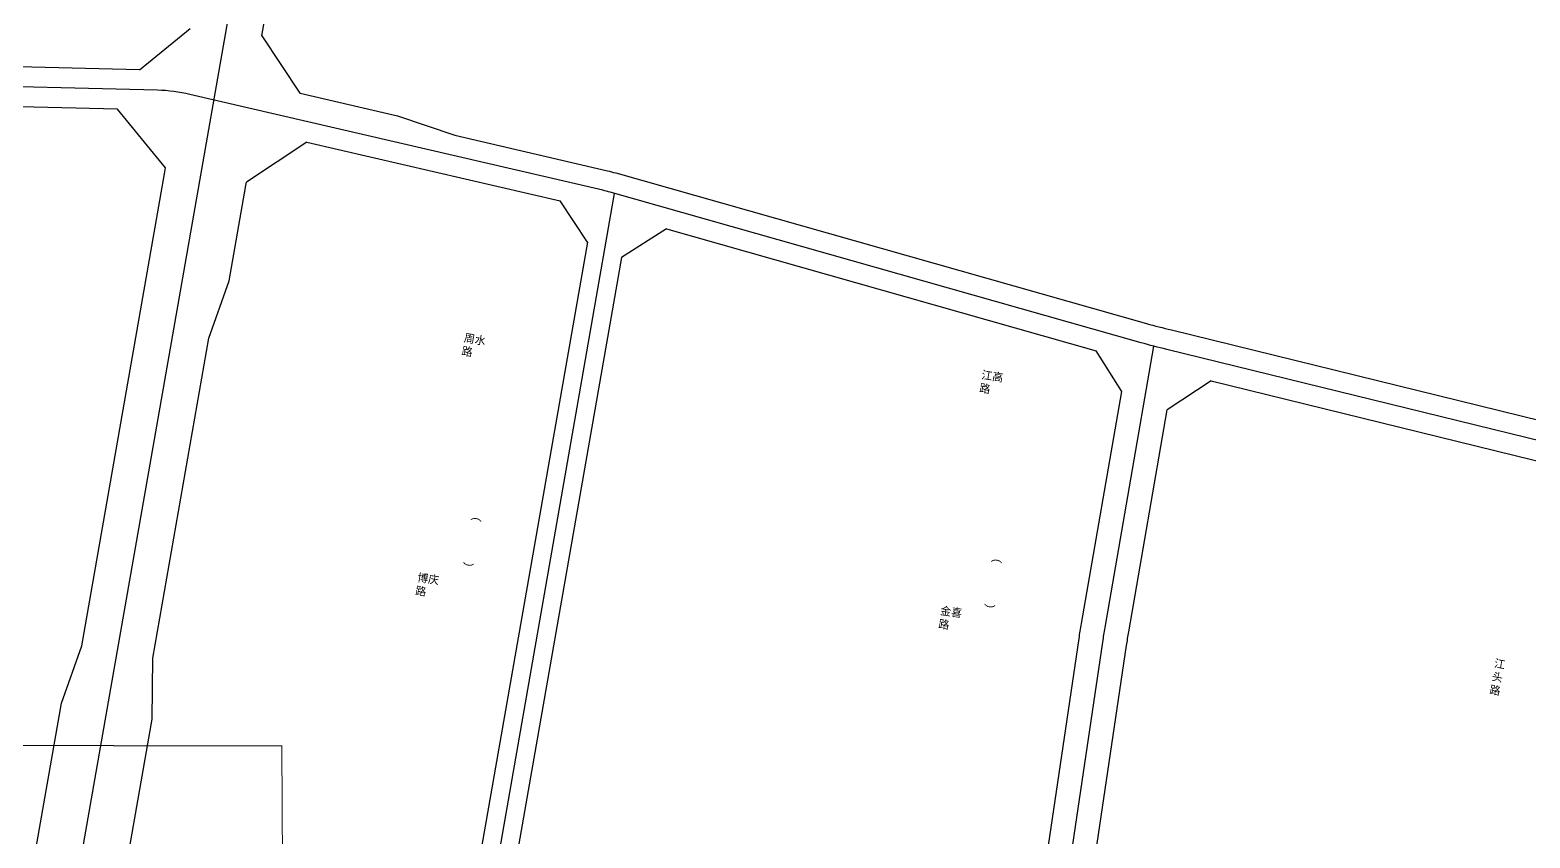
# Model space of a CAD drawing. Extents: x 529262 to 576451, y 2694391 to 2717535.
# Drawn here: x 561796 to 562546, y 2711173 to 2711577 of the extents above; entities that cross this region are included whole.
import ezdxf
from ezdxf.xclip import XClip

# ---------------------------------------------------------------- set-up
doc = ezdxf.new("R2010")
doc.units = 0
doc.header["$XCLIPFRAME"] = 0
for name, color, linetype in [('PP-COM', 7, 'Continuous'), ('RD-中线', 40, 'Continuous'), ('RD-红线', 7, 'Continuous'), ('RD-路名', 7, 'Continuous')]:
    doc.layers.add(name, color=color, linetype=linetype)
doc.styles.add('黑体', font='simhei.ttf')

# ---------------------------------------------------------------- blocks, each defined once
blk = doc.blocks.new('A$C19FD0107')
at = {"layer": 'RD-中线', "color": 8, "linetype": 'Continuous', "flags": 128}
blk.add_lwpolyline([(-9388.97, 15551.45), (-9194.61, 16668.92, -0.000112), (-9194.54, 16669.36), (-9183.27, 16733.98, -0.000221), (-9183.12, 16734.85), (-9059.2, 17441.75)], format="xyb", dxfattribs=at)
at = {"layer": 'RD-中线', "color": 8}
for points in [[(-9122.21, 17154.24, 0.051063), (-9138.38, 17156.29), (-9248.72, 17158.96, 0.143281), (-9292.13, 17147.38), (-9365.99, 17102.59, -0.029164), (-9386.6, 17091.69), (-9682.16, 16956.67, -0.1024), (-9761.2, 16938.63), (-9874.81, 16936.32, -0.164523), (-10119.22, 17013.48), (-10262.45, 17118.34, 0.129979), (-10319.58, 17140.72)], [(-8698.14, 16639.51), (-8691.6, 16704.73, -0.011785), (-8689.86, 16718.77), (-8665.89, 16880.54, -0.006121), (-8664.72, 16887.79), (-8640.36, 17028.4)]]:
    blk.add_lwpolyline(points, format="xyb", dxfattribs=at)
at = {"layer": 'RD-中线', "color": 8, "linetype": 'Continuous'}
blk.add_lwpolyline([(-7352.15, 16632.63), (-7374.57, 16646.83, 0.049953), (-7410.2, 16664.71, -0.000863), (-7442.34, 16677.06), (-7791.92, 16810.22, -0.001693), (-7793.18, 16810.71), (-7866.66, 16839.5, 0.022456), (-7892.22, 16848), (-7965.26, 16868.67), (-8377.08, 16963.76), (-8633.98, 17026.81, -0.011003), (-8646.75, 17030.13), (-8912.07, 17105.34, 0.012006), (-8915.79, 17106.3), (-9122.21, 17154.24)], format="xyb", dxfattribs=at)
at = {"layer": 'RD-中线', "color": 8, "linetype": 'Continuous', "flags": 128}
blk.add_lwpolyline([(-8910.04, 17104.77), (-8984.83, 16677.7)], dxfattribs=at)
at = {"layer": 'RD-红线', "color": 8, "linetype": 'Continuous', "flags": 128}
for points in [[(-9086.2, 17183.49), (-9047.82, 17402.45)], [(-9176.17, 16878.71), (-9134.85, 17114.47), (-9134.32, 17117.46)], [(-9102.58, 17061.09), (-9094.24, 17108.64), (-9093.95, 17110.34)], [(-8923.46, 17080.35), (-8984.21, 16733.44)], [(-8906.52, 17072.74), (-8966.47, 16730.34)], [(-9112.68, 17032.41), (-9102.58, 17061.09)], [(-9140.71, 16872.52), (-9112.68, 17032.41)], [(-9186.28, 16850.02), (-9176.17, 16878.71)], [(-9140.97, 16842.1), (-9140.71, 16872.52)], [(-9200.09, 16771.22), (-9200.09, 16771.25), (-9186.28, 16850.02)], [(-9154.78, 16763.3), (-9140.97, 16842.1)]]:
    blk.add_lwpolyline(points, dxfattribs=at)
at = {"layer": 'RD-红线', "color": 8, "linetype": 'Continuous'}
for points in [[(-9147.33, 17166.51), (-9122.1, 17187.19, 0.371102)], [(-9086.2, 17183.49), (-9067.23, 17154.82, 0.398289)], [(-9134.32, 17117.46), (-9158.34, 17146.77, 0.458681)], [(-9063.67, 17130.38), (-9093.95, 17110.34, 0.430319)], [(-8923.46, 17080.35), (-8937.12, 17100.99, 0.398238)], [(-8883.88, 17086.96), (-8906.52, 17072.74, 0.444675)], [(-8656.47, 17005.74), (-8669.29, 17026.13, 0.383879)], [(-8611.66, 17011.04), (-8633.69, 16996.63, 0.434608)]]:
    blk.add_lwpolyline(points, format="xyb", dxfattribs=at)
at = {"layer": 'RD-红线', "color": 8}
for points in [[(-9147.33, 17166.51), (-9248.48, 17168.95, 0.143281), (-9297.32, 17155.93), (-9371.18, 17111.14, -0.029164), (-9390.75, 17100.78), (-9686.32, 16965.77, -0.1024), (-9761.4, 16948.63), (-9875.02, 16946.32, -0.164523), (-10113.31, 17021.55), (-10256.55, 17126.41, 0.129979), (-10318.43, 17150.65)], [(-9147.33, 17166.51), (-9248.48, 17168.95, 0.143281), (-9297.32, 17155.93), (-9371.18, 17111.14, -0.029164), (-9390.75, 17100.78), (-9686.32, 16965.77, -0.1024), (-9761.4, 16948.63), (-9875.02, 16946.32, -0.164523), (-10113.31, 17021.55), (-10210.44, 17092.65)], [(-9158.34, 17146.77), (-9248.96, 17148.96, 0.143281), (-9286.95, 17138.83), (-9360.81, 17094.04, -0.029164), (-9382.44, 17082.59), (-9482.16, 17037.04)], [(-8989.82, 17133.76), (-8913.52, 17116.04, -0.012006), (-8909.34, 17114.96), (-8644.03, 17039.75, 0.01104), (-8631.63, 17036.54), (-8374.76, 16973.49), (-7962.78, 16878.36), (-7889.49, 16857.62, -0.022488), (-7863.05, 16848.83), (-7789.53, 16820.02, 0.001675), (-7788.34, 16819.56), (-7438.75, 16686.39, 0.000863), (-7406.63, 16674.05, -0.049953), (-7369.21, 16655.28), (-7343, 16638.67)], [(-8705.48, 16686.51), (-8703.54, 16705.93, -0.011785), (-8701.73, 16720.52), (-8677.76, 16882.3, -0.006121), (-8676.55, 16889.84), (-8656.47, 17005.74)], [(-8682.15, 16678.71), (-8679.66, 16703.54, -0.011785), (-8677.98, 16717.01), (-8654.02, 16878.78, -0.006121), (-8652.9, 16885.74), (-8633.69, 16996.63)]]:
    blk.add_lwpolyline(points, format="xyb", dxfattribs=at)
for points in [[(-9067.23, 17154.82), (-9067.07, 17154.78), (-9018.37, 17143.47)], [(-9018.37, 17143.47), (-8989.82, 17133.76)], [(-9063.67, 17130.38), (-8937.12, 17100.99)], [(-8883.88, 17086.96), (-8669.29, 17026.13)], [(-8611.66, 17011.04), (-8403.56, 16959.96)]]:
    blk.add_lwpolyline(points, dxfattribs=at)

msp = doc.modelspace()

# ---------------------------------------------------------------- linework, layer by layer
at = {"const_width": 0.5}
msp.add_lwpolyline([(561921.778, 2711219.288), (561769.676, 2711219.489), (561769.882, 2710648.234), (562301.527, 2710648.389), (562301.432, 2710720.66), (562546.62, 2710719.562), (562546.718, 2711158.506), (561922.133, 2711156.158), (561921.778, 2711219.288)], dxfattribs=at)

# ---------------------------------------------------------------- block references
at = {"layer": 'PP-COM'}
ref = msp.add_blockref('A$C19FD0107', (570997.993, 2694390.603), dxfattribs=at)
XClip(ref).set_block_clipping_path([(-9366.4383134884, 14428.6043910822), (-3328.4480743363, 17452.7484863754)])

# ---------------------------------------------------------------- texts
at = {"layer": 'RD-路名', "color": 7, "linetype": 'Continuous', "char_height": 4, "width": 50.99419, "attachment_point": 1, "style": '黑体'}
for s, insert, rotation in [('周水\\P路', (562013.204, 2711425.289), 350.270231), ('江高\\P路', (562271.823, 2711406.793), 351.158047), ('江\\P头\\P路', (562528.142, 2711262.64), 349.958985)]:
    msp.add_mtext(s, dxfattribs=dict(at, insert=insert, rotation=rotation))
at = {"layer": 'RD-路名', "color": 7, "linetype": 'Continuous', "char_height": 4, "attachment_point": 1, "style": '黑体'}
for width, insert, rotation in [(417.527, (562022.115, 2711337.382), 260.191895), (312.81606, (562282.18, 2711316.665), 261.07971)]:
    msp.add_mtext_dynamic_manual_height_columns('\\pi-12,l16,t16;(^I    )', width=width, gutter_width=357.193, heights=[0], dxfattribs=dict(at, insert=insert, rotation=rotation))
at = {"layer": 'RD-路名', "color": 7, "char_height": 4, "width": 50.99419, "attachment_point": 1, "style": '黑体'}
for s, insert, rotation in [('博庆\\P路 ', (561989.867, 2711305.559), 351.254898), ('金喜\\P路 ', (562251.171, 2711288.94), 352.142713)]:
    msp.add_mtext(s, dxfattribs=dict(at, insert=insert, rotation=rotation))

doc.saveas('drawing.dxf')
